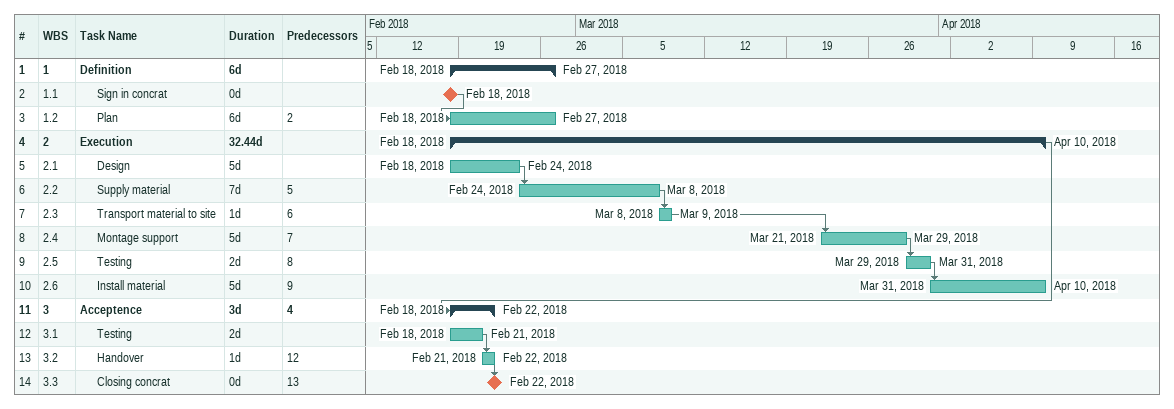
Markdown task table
| ID | WBS | Task | Duration | Start | Finish | Predecessors |
|---|---|---|---|---|---|---|
| 1 | 1 | **Definition** | 6d | 2018-02-18 | 2018-02-27 |  |
| 2 | 1.1 | Sign in concrat | 0d | 2018-02-18 | 2018-02-18 |  |
| 3 | 1.2 | Plan | 6d | 2018-02-18 | 2018-02-27 | 2 |
| 4 | 2 | **Execution** | 32.44d | 2018-02-18 | 2018-04-10 |  |
| 5 | 2.1 | Design | 5d | 2018-02-18 | 2018-02-24 |  |
| 6 | 2.2 | Supply material | 7d | 2018-02-24 | 2018-03-08 | 5 |
| 7 | 2.3 | Transport material to site | 1d | 2018-03-08 | 2018-03-09 | 6 |
| 8 | 2.4 | Montage support | 5d | 2018-03-21 | 2018-03-29 | 7 |
| 9 | 2.5 | Testing | 2d | 2018-03-29 | 2018-03-31 | 8 |
| 10 | 2.6 | Install material | 5d | 2018-03-31 | 2018-04-10 | 9 |
| 11 | 3 | **Acceptence** | 3d | 2018-02-18 | 2018-02-22 | 4 |
| 12 | 3.1 | Testing | 2d | 2018-02-18 | 2018-02-21 |  |
| 13 | 3.2 | Handover | 1d | 2018-02-21 | 2018-02-22 | 12 |
| 14 | 3.3 | Closing concrat | 0d | 2018-02-22 | 2018-02-22 | 13 |
